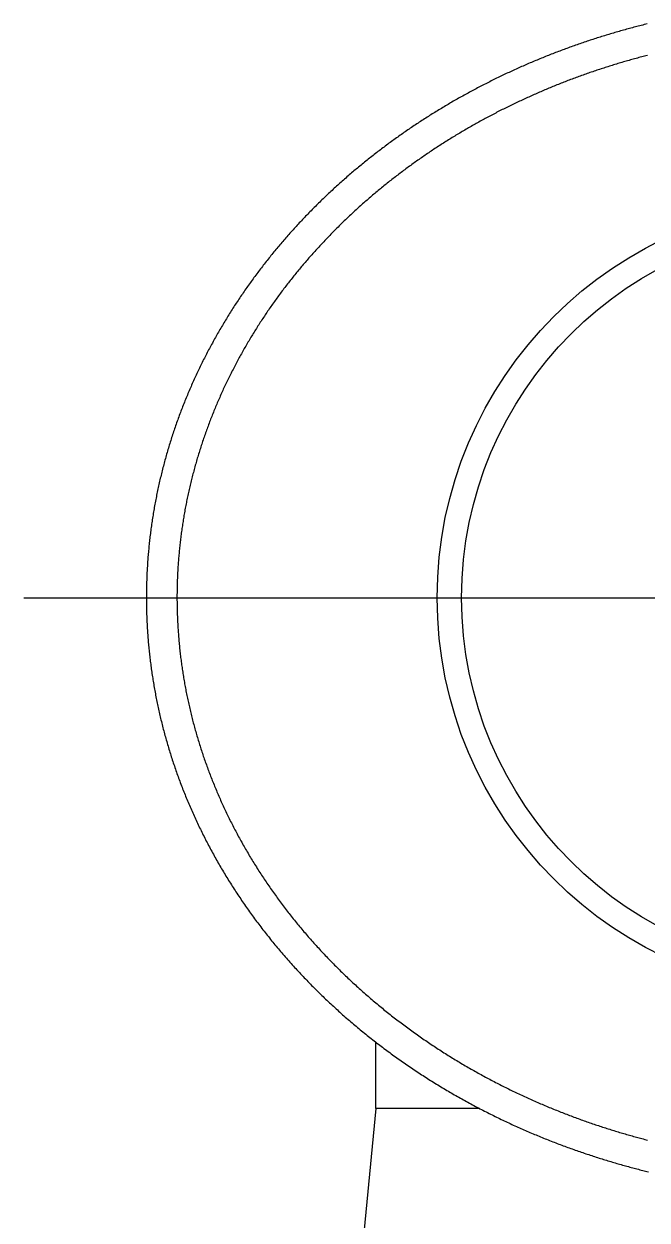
# Model space of a CAD drawing. Extents: x -10.3 to 87.6, y -18.9 to 40.3.
# Drawn here: x 61.08 to 71.26, y 18.28 to 37.83 of the extents above; entities that cross this region are included whole.
import ezdxf

# ---------------------------------------------------------------- set-up
doc = ezdxf.new("R2010")
doc.units = 0
doc.linetypes.add('CENTER', pattern=[50.8, 31.75, -6.35, 6.35, -6.35])
doc.layers.get('0').update_dxf_attribs({"linetype": 'CONTINUOUS'})
doc.layers.add('CENTER', color=1, linetype='CENTER')

msp = doc.modelspace()

# ---------------------------------------------------------------- linework, layer by layer
at = {"color": 7, "linetype": 'CONTINUOUS'}
for p, q in [((66.82802, 20.1), (66.82802, 21.18278)), ((66.82802, 20.1), (66.6215, 17.95214)), ((68.51969, 20.1), (66.82802, 20.1))]:
    msp.add_line(p, q, dxfattribs=at)
at = {"color": 7}
for points in [[(71.2588, 37.8301, 0), (71.2346, 37.8242, 0), (71.2105, 37.8182, 0), (71.1863, 37.8121, 0), (71.1622, 37.806, 0), (71.1381, 37.7998, 0), (71.1139, 37.7936, 0), (71.0898, 37.7874, 0), (71.0657, 37.7811, 0), (71.0417, 37.7747, 0), (71.0176, 37.7683, 0), (70.9935, 37.7619, 0), (70.9695, 37.7554, 0), (70.9455, 37.7489, 0), (70.9215, 37.7423, 0), (70.8974, 37.7356, 0), (70.8735, 37.7289, 0), (70.8495, 37.7222, 0), (70.8255, 37.7154, 0), (70.8016, 37.7086, 0), (70.7776, 37.7017, 0), (70.7537, 37.6948, 0), (70.7298, 37.6878, 0), (70.7059, 37.6808, 0), (70.682, 37.6738, 0), (70.6581, 37.6666, 0), (70.6342, 37.6595, 0), (70.6104, 37.6523, 0), (70.5866, 37.645, 0), (70.5627, 37.6377, 0), (70.5389, 37.6303, 0), (70.5151, 37.6229, 0), (70.4914, 37.6155, 0), (70.4676, 37.608, 0), (70.4439, 37.6004, 0), (70.4201, 37.5929, 0), (70.3964, 37.5852, 0), (70.3727, 37.5775, 0), (70.349, 37.5698, 0), (70.3253, 37.562, 0), (70.3017, 37.5542, 0), (70.278, 37.5463, 0), (70.2544, 37.5384, 0), (70.2308, 37.5304, 0), (70.2072, 37.5224, 0), (70.1836, 37.5143, 0), (70.16, 37.5062, 0), (70.1365, 37.498, 0), (70.1129, 37.4898, 0), (70.0894, 37.4815, 0), (70.0659, 37.4732, 0), (70.0424, 37.4648, 0), (70.0189, 37.4564, 0), (69.9955, 37.448, 0), (69.972, 37.4395, 0), (69.9486, 37.4309, 0), (69.9252, 37.4223, 0), (69.9018, 37.4137, 0), (69.8784, 37.405, 0), (69.855, 37.3962, 0), (69.8317, 37.3874, 0), (69.8084, 37.3786, 0), (69.7851, 37.3697, 0), (69.7618, 37.3607, 0), (69.7385, 37.3518, 0), (69.7152, 37.3427, 0), (69.692, 37.3336, 0), (69.6688, 37.3245, 0), (69.6455, 37.3153, 0), (69.6224, 37.3061, 0), (69.5992, 37.2968, 0), (69.576, 37.2875, 0), (69.5529, 37.2781, 0), (69.5298, 37.2687, 0), (69.5067, 37.2592, 0), (69.4836, 37.2497, 0), (69.4605, 37.2402, 0), (69.4375, 37.2305, 0), (69.4144, 37.2209, 0), (69.3914, 37.2112, 0), (69.3684, 37.2014, 0), (69.3454, 37.1916, 0), (69.3225, 37.1817, 0), (69.2996, 37.1718, 0), (69.2766, 37.1619, 0), (69.2537, 37.1519, 0), (69.2309, 37.1418, 0), (69.208, 37.1317, 0), (69.1852, 37.1216, 0), (69.1623, 37.1114, 0), (69.1395, 37.1012, 0), (69.1168, 37.0909, 0), (69.094, 37.0805, 0), (69.0713, 37.0701, 0), (69.0485, 37.0597, 0), (69.0258, 37.0492, 0), (69.0031, 37.0387, 0), (68.9805, 37.0281, 0), (68.9578, 37.0175, 0), (68.9352, 37.0068, 0), (68.9126, 36.9961, 0), (68.8901, 36.9853, 0), (68.8675, 36.9745, 0), (68.845, 36.9636, 0), (68.8224, 36.9527, 0), (68.8, 36.9417, 0), (68.7775, 36.9307, 0), (68.755, 36.9196, 0), (68.7326, 36.9085, 0), (68.7102, 36.8973, 0), (68.6878, 36.8861, 0), (68.6654, 36.8749, 0), (68.6431, 36.8636, 0), (68.6208, 36.8522, 0), (68.5985, 36.8408, 0), (68.5762, 36.8293, 0), (68.554, 36.8178, 0), (68.5317, 36.8063, 0), (68.5095, 36.7947, 0), (68.4873, 36.783, 0), (68.4652, 36.7713, 0), (68.443, 36.7596, 0), (68.4209, 36.7478, 0), (68.3988, 36.7359, 0), (68.3767, 36.724, 0), (68.3547, 36.7121, 0), (68.3327, 36.7001, 0), (68.3107, 36.6881, 0), (68.2887, 36.676, 0), (68.2667, 36.6639, 0), (68.2448, 36.6517, 0), (68.2229, 36.6394, 0), (68.201, 36.6272, 0), (68.1792, 36.6148, 0), (68.1574, 36.6024, 0), (68.1356, 36.59, 0), (68.1138, 36.5775, 0), (68.092, 36.565, 0), (68.0703, 36.5524, 0), (68.0486, 36.5398, 0), (68.0269, 36.5272, 0), (68.0053, 36.5144, 0), (67.9837, 36.5017, 0), (67.9621, 36.4889, 0), (67.9405, 36.476, 0), (67.919, 36.4631, 0), (67.8975, 36.4501, 0), (67.876, 36.4371, 0), (67.8545, 36.4241, 0), (67.8331, 36.411, 0), (67.8117, 36.3978, 0), (67.7903, 36.3846, 0), (67.769, 36.3714, 0), (67.7477, 36.3581, 0), (67.7264, 36.3448, 0), (67.7051, 36.3314, 0), (67.6839, 36.318, 0), (67.6627, 36.3045, 0), (67.6415, 36.2909, 0), (67.6204, 36.2774, 0), (67.5993, 36.2637, 0), (67.5782, 36.2501, 0), (67.5571, 36.2364, 0), (67.5361, 36.2226, 0), (67.5151, 36.2088, 0), (67.4941, 36.1949, 0), (67.4732, 36.181, 0), (67.4523, 36.1671, 0), (67.4314, 36.153, 0), (67.4106, 36.139, 0), (67.3898, 36.1249, 0), (67.369, 36.1108, 0), (67.3482, 36.0966, 0), (67.3275, 36.0823, 0), (67.3068, 36.068, 0), (67.2862, 36.0537, 0), (67.2656, 36.0393, 0), (67.245, 36.0249, 0), (67.2244, 36.0104, 0), (67.2039, 35.9959, 0), (67.1834, 35.9813, 0), (67.1629, 35.9667, 0), (67.1425, 35.9521, 0), (67.1221, 35.9374, 0), (67.1017, 35.9226, 0), (67.0814, 35.9078, 0), (67.0611, 35.893, 0), (67.0409, 35.8781, 0), (67.0206, 35.8631, 0), (67.0004, 35.8481, 0), (66.9803, 35.8331, 0), (66.9601, 35.818, 0), (66.94, 35.8029, 0), (66.92, 35.7877, 0), (66.9, 35.7725, 0), (66.88, 35.7572, 0), (66.86, 35.7419, 0), (66.8401, 35.7266, 0), (66.8202, 35.7112, 0), (66.8004, 35.6957, 0), (66.7806, 35.6802, 0), (66.7608, 35.6647, 0), (66.741, 35.6491, 0), (66.7213, 35.6335, 0), (66.7017, 35.6178, 0), (66.682, 35.602, 0), (66.6624, 35.5863, 0), (66.6429, 35.5705, 0), (66.6234, 35.5546, 0), (66.6039, 35.5387, 0), (66.5844, 35.5227, 0), (66.565, 35.5067, 0), (66.5456, 35.4907, 0), (66.5263, 35.4746, 0), (66.507, 35.4584, 0), (66.4878, 35.4423, 0), (66.4685, 35.426, 0), (66.4493, 35.4098, 0), (66.4302, 35.3934, 0), (66.4111, 35.3771, 0), (66.392, 35.3607, 0), (66.373, 35.3442, 0), (66.354, 35.3277, 0), (66.335, 35.3112, 0), (66.3161, 35.2946, 0), (66.2973, 35.2779, 0), (66.2784, 35.2613, 0), (66.2596, 35.2445, 0), (66.2409, 35.2278, 0), (66.2221, 35.2109, 0), (66.2035, 35.1941, 0), (66.1848, 35.1772, 0), (66.1662, 35.1602, 0), (66.1477, 35.1432, 0), (66.1292, 35.1262, 0), (66.1107, 35.1091, 0), (66.0922, 35.092, 0), (66.0739, 35.0748, 0), (66.0555, 35.0576, 0), (66.0372, 35.0403, 0), (66.0189, 35.023, 0), (66.0007, 35.0057, 0), (65.9825, 34.9883, 0), (65.9644, 34.9708, 0), (65.9462, 34.9534, 0), (65.9282, 34.9358, 0), (65.9102, 34.9183, 0), (65.8922, 34.9006, 0), (65.8743, 34.883, 0), (65.8564, 34.8653, 0), (65.8385, 34.8475, 0), (65.8207, 34.8297, 0), (65.8029, 34.8119, 0), (65.7852, 34.794, 0), (65.7675, 34.7761, 0), (65.7499, 34.7581, 0), (65.7323, 34.7401, 0), (65.7148, 34.7221, 0), (65.6973, 34.704, 0), (65.6798, 34.6858, 0), (65.6624, 34.6676, 0), (65.645, 34.6494, 0), (65.6277, 34.6311, 0), (65.6104, 34.6128, 0), (65.5932, 34.5945, 0), (65.576, 34.5761, 0), (65.5588, 34.5576, 0), (65.5417, 34.5391, 0), (65.5247, 34.5206, 0), (65.5077, 34.502, 0), (65.4907, 34.4834, 0), (65.4738, 34.4647, 0), (65.4569, 34.446, 0), (65.4401, 34.4273, 0), (65.4233, 34.4085, 0), (65.4066, 34.3897, 0), (65.3899, 34.3708, 0), (65.3732, 34.3519, 0), (65.3566, 34.3329, 0), (65.3401, 34.3139, 0), (65.3236, 34.2949, 0), (65.3071, 34.2758, 0), (65.2907, 34.2566, 0), (65.2743, 34.2375, 0), (65.258, 34.2182, 0), (65.2418, 34.199, 0), (65.2255, 34.1797, 0), (65.2094, 34.1603, 0), (65.1933, 34.1409, 0), (65.1772, 34.1215, 0), (65.1611, 34.102, 0), (65.1452, 34.0825, 0), (65.1292, 34.063, 0), (65.1134, 34.0434, 0), (65.0975, 34.0237, 0), (65.0817, 34.004, 0), (65.066, 33.9843, 0), (65.0503, 33.9645, 0), (65.0347, 33.9447, 0), (65.0191, 33.9249, 0), (65.0036, 33.905, 0), (64.9881, 33.885, 0), (64.9726, 33.8651, 0), (64.9572, 33.845, 0), (64.9419, 33.825, 0), (64.9266, 33.8049, 0), (64.9114, 33.7847, 0), (64.8962, 33.7645, 0), (64.8811, 33.7443, 0), (64.866, 33.724, 0), (64.8509, 33.7037, 0), (64.836, 33.6834, 0), (64.821, 33.663, 0), (64.8061, 33.6425, 0), (64.7913, 33.622, 0), (64.7765, 33.6015, 0), (64.7618, 33.581, 0), (64.7471, 33.5603, 0), (64.7325, 33.5397, 0), (64.718, 33.519, 0), (64.7034, 33.4983, 0), (64.689, 33.4775, 0), (64.6746, 33.4567, 0), (64.6602, 33.4359, 0), (64.6459, 33.415, 0), (64.6317, 33.394, 0), (64.6175, 33.373, 0), (64.6033, 33.352, 0), (64.5892, 33.331, 0), (64.5752, 33.3099, 0), (64.5612, 33.2887, 0), (64.5473, 33.2676, 0), (64.5334, 33.2463, 0), (64.5196, 33.2251, 0), (64.5058, 33.2038, 0), (64.4921, 33.1824, 0), (64.4784, 33.161, 0), (64.4648, 33.1396, 0), (64.4513, 33.1181, 0), (64.4378, 33.0966, 0), (64.4244, 33.0751, 0), (64.411, 33.0535, 0), (64.3976, 33.0319, 0), (64.3844, 33.0102, 0), (64.3712, 32.9885, 0), (64.358, 32.9668, 0), (64.3449, 32.945, 0), (64.3319, 32.9231, 0), (64.3189, 32.9013, 0), (64.306, 32.8794, 0), (64.2931, 32.8574, 0), (64.2803, 32.8355, 0), (64.2676, 32.8135, 0), (64.2549, 32.7914, 0), (64.2422, 32.7693, 0), (64.2297, 32.7472, 0), (64.2171, 32.725, 0), (64.2047, 32.7028, 0), (64.1923, 32.6806, 0), (64.18, 32.6583, 0), (64.1677, 32.636, 0), (64.1555, 32.6136, 0), (64.1433, 32.5913, 0), (64.1312, 32.5688, 0), (64.1192, 32.5464, 0), (64.1072, 32.5239, 0), (64.0953, 32.5013, 0), (64.0834, 32.4788, 0), (64.0716, 32.4562, 0), (64.0599, 32.4336, 0), (64.0482, 32.4109, 0), (64.0366, 32.3882, 0), (64.0251, 32.3654, 0), (64.0136, 32.3427, 0), (64.0022, 32.3199, 0), (63.9908, 32.297, 0), (63.9795, 32.2742, 0), (63.9683, 32.2512, 0), (63.9571, 32.2283, 0), (63.946, 32.2053, 0), (63.935, 32.1823, 0), (63.924, 32.1593, 0), (63.9131, 32.1362, 0), (63.9022, 32.1131, 0), (63.8915, 32.09, 0), (63.8807, 32.0668, 0), (63.8701, 32.0436, 0), (63.8595, 32.0204, 0), (63.849, 31.9971, 0), (63.8385, 31.9738, 0), (63.8281, 31.9505, 0), (63.8178, 31.9271, 0), (63.8075, 31.9037, 0), (63.7973, 31.8803, 0), (63.7872, 31.8569, 0), (63.7771, 31.8334, 0), (63.7671, 31.8099, 0), (63.7572, 31.7863, 0), (63.7473, 31.7628, 0), (63.7375, 31.7392, 0), (63.7278, 31.7155, 0), (63.7181, 31.6919, 0), (63.7085, 31.6682, 0), (63.699, 31.6445, 0), (63.6895, 31.6208, 0), (63.6801, 31.597, 0), (63.6708, 31.5732, 0), (63.6616, 31.5494, 0), (63.6524, 31.5255, 0), (63.6433, 31.5016, 0), (63.6342, 31.4777, 0), (63.6252, 31.4538, 0), (63.6163, 31.4298, 0), (63.6075, 31.4058, 0), (63.5987, 31.3818, 0), (63.59, 31.3578, 0), (63.5814, 31.3337, 0), (63.5728, 31.3096, 0), (63.5643, 31.2855, 0), (63.5559, 31.2614, 0), (63.5475, 31.2372, 0), (63.5392, 31.213, 0), (63.531, 31.1888, 0), (63.5229, 31.1646, 0), (63.5148, 31.1403, 0), (63.5068, 31.116, 0), (63.4989, 31.0917, 0), (63.491, 31.0674, 0), (63.4832, 31.043, 0), (63.4755, 31.0187, 0), (63.4679, 30.9943, 0), (63.4603, 30.9698, 0), (63.4528, 30.9454, 0), (63.4454, 30.9209, 0), (63.438, 30.8964, 0), (63.4307, 30.8719, 0), (63.4235, 30.8474, 0), (63.4163, 30.8229, 0), (63.4093, 30.7983, 0), (63.4023, 30.7737, 0), (63.3953, 30.7491, 0), (63.3885, 30.7245, 0), (63.3817, 30.6998, 0), (63.375, 30.6752, 0), (63.3683, 30.6505, 0), (63.3618, 30.6258, 0), (63.3553, 30.6011, 0), (63.3489, 30.5763, 0), (63.3425, 30.5516, 0), (63.3362, 30.5268, 0), (63.33, 30.502, 0), (63.3239, 30.4772, 0), (63.3178, 30.4523, 0), (63.3119, 30.4275, 0), (63.306, 30.4026, 0), (63.3001, 30.3778, 0), (63.2944, 30.3529, 0), (63.2887, 30.328, 0), (63.2831, 30.303, 0), (63.2775, 30.2781, 0), (63.2721, 30.2531, 0), (63.2667, 30.2282, 0), (63.2614, 30.2032, 0), (63.2562, 30.1782, 0), (63.251, 30.1532, 0), (63.2459, 30.1281, 0), (63.2409, 30.1031, 0), (63.236, 30.078, 0), (63.2311, 30.053, 0), (63.2263, 30.0279, 0), (63.2216, 30.0028, 0), (63.217, 29.9777, 0), (63.2124, 29.9525, 0), (63.2079, 29.9274, 0), (63.2035, 29.9023, 0), (63.1992, 29.8771, 0), (63.1949, 29.8519, 0), (63.1908, 29.8268, 0), (63.1867, 29.8016, 0), (63.1826, 29.7764, 0), (63.1787, 29.7512, 0), (63.1748, 29.7259, 0), (63.171, 29.7007, 0), (63.1673, 29.6755, 0), (63.1636, 29.6502, 0), (63.16, 29.625, 0), (63.1565, 29.5997, 0), (63.1531, 29.5744, 0), (63.1498, 29.5491, 0), (63.1465, 29.5238, 0), (63.1433, 29.4985, 0), (63.1402, 29.4732, 0), (63.1371, 29.4479, 0), (63.1342, 29.4226, 0), (63.1313, 29.3972, 0), (63.1285, 29.3719, 0), (63.1257, 29.3465, 0), (63.1231, 29.3212, 0), (63.1205, 29.2958, 0), (63.118, 29.2704, 0), (63.1155, 29.2451, 0), (63.1132, 29.2197, 0), (63.1109, 29.1943, 0), (63.1087, 29.1689, 0), (63.1065, 29.1435, 0), (63.1045, 29.1181, 0), (63.1025, 29.0927, 0), (63.1006, 29.0673, 0), (63.0988, 29.0418, 0), (63.097, 29.0164, 0), (63.0954, 28.991, 0), (63.0938, 28.9655, 0), (63.0923, 28.9401, 0), (63.0908, 28.9147, 0), (63.0895, 28.8892, 0), (63.0882, 28.8638, 0), (63.087, 28.8383, 0), (63.0858, 28.8129, 0), (63.0848, 28.7874, 0), (63.0838, 28.762, 0), (63.0829, 28.7365, 0), (63.0821, 28.711, 0), (63.0813, 28.6856, 0), (63.0806, 28.6601, 0), (63.08, 28.6346, 0), (63.0795, 28.6092, 0), (63.0791, 28.5837, 0), (63.0787, 28.5582, 0), (63.0784, 28.5328, 0), (63.0782, 28.5073, 0), (63.0781, 28.4818, 0), (63.078, 28.4564, 0), (63.078, 28.4309, 0), (63.0781, 28.4054, 0), (63.0783, 28.38, 0), (63.0786, 28.3545, 0), (63.0789, 28.329, 0), (63.0793, 28.3035, 0), (63.0798, 28.2781, 0), (63.0803, 28.2526, 0), (63.081, 28.2271, 0), (63.0817, 28.2017, 0), (63.0825, 28.1762, 0), (63.0833, 28.1507, 0), (63.0843, 28.1253, 0), (63.0853, 28.0998, 0), (63.0864, 28.0744, 0), (63.0875, 28.0489, 0), (63.0888, 28.0234, 0), (63.0901, 27.998, 0), (63.0915, 27.9725, 0), (63.093, 27.9471, 0), (63.0945, 27.9216, 0), (63.0962, 27.8962, 0), (63.0979, 27.8707, 0), (63.0997, 27.8453, 0), (63.1015, 27.8198, 0), (63.1035, 27.7944, 0), (63.1055, 27.7689, 0), (63.1076, 27.7435, 0), (63.1098, 27.718, 0), (63.112, 27.6926, 0), (63.1143, 27.6672, 0), (63.1167, 27.6417, 0), (63.1192, 27.6163, 0), (63.1218, 27.5909, 0), (63.1244, 27.5655, 0), (63.1271, 27.5401, 0), (63.1299, 27.5146, 0), (63.1328, 27.4892, 0), (63.1357, 27.4638, 0), (63.1387, 27.4384, 0), (63.1418, 27.413, 0), (63.145, 27.3876, 0), (63.1482, 27.3622, 0), (63.1516, 27.3368, 0), (63.155, 27.3115, 0), (63.1585, 27.2861, 0), (63.162, 27.2607, 0), (63.1657, 27.2353, 0), (63.1694, 27.2099, 0), (63.1732, 27.1846, 0), (63.177, 27.1592, 0), (63.181, 27.1339, 0), (63.185, 27.1085, 0), (63.1891, 27.0832, 0), (63.1933, 27.0578, 0), (63.1976, 27.0325, 0), (63.2019, 27.0072, 0), (63.2063, 26.9818, 0), (63.2108, 26.9565, 0), (63.2154, 26.9312, 0), (63.22, 26.9059, 0), (63.2247, 26.8806, 0), (63.2295, 26.8553, 0), (63.2344, 26.83, 0), (63.2394, 26.8047, 0), (63.2444, 26.7794, 0), (63.2495, 26.7541, 0), (63.2547, 26.7289, 0), (63.26, 26.7036, 0), (63.2653, 26.6783, 0), (63.2707, 26.6531, 0), (63.2762, 26.6278, 0), (63.2818, 26.6026, 0), (63.2875, 26.5774, 0), (63.2932, 26.5522, 0), (63.299, 26.5269, 0), (63.3049, 26.5017, 0), (63.3109, 26.4765, 0), (63.3169, 26.4513, 0), (63.323, 26.4262, 0), (63.3293, 26.401, 0), (63.3355, 26.3758, 0), (63.3419, 26.3507, 0), (63.3483, 26.3255, 0), (63.3549, 26.3004, 0), (63.3614, 26.2752, 0), (63.3681, 26.2501, 0), (63.3749, 26.225, 0), (63.3817, 26.1999, 0), (63.3886, 26.1748, 0), (63.3956, 26.1497, 0), (63.4027, 26.1246, 0), (63.4098, 26.0995, 0), (63.417, 26.0745, 0), (63.4243, 26.0494, 0), (63.4317, 26.0244, 0), (63.4392, 25.9993, 0), (63.4467, 25.9743, 0), (63.4543, 25.9493, 0), (63.462, 25.9243, 0), (63.4698, 25.8993, 0), (63.4777, 25.8743, 0), (63.4856, 25.8494, 0), (63.4936, 25.8244, 0), (63.5017, 25.7995, 0), (63.5099, 25.7745, 0), (63.5181, 25.7496, 0), (63.5264, 25.7247, 0), (63.5349, 25.6998, 0), (63.5433, 25.6749, 0), (63.5519, 25.65, 0), (63.5605, 25.6252, 0), (63.5693, 25.6003, 0), (63.5781, 25.5755, 0), (63.587, 25.5506, 0), (63.5959, 25.5258, 0), (63.605, 25.501, 0), (63.6141, 25.4762, 0), (63.6233, 25.4514, 0), (63.6326, 25.4267, 0), (63.6419, 25.4019, 0), (63.6513, 25.3772, 0), (63.6609, 25.3524, 0), (63.6705, 25.3277, 0), (63.6801, 25.303, 0), (63.6899, 25.2783, 0), (63.6997, 25.2537, 0), (63.7096, 25.229, 0), (63.7196, 25.2044, 0), (63.7297, 25.1797, 0), (63.7399, 25.1551, 0), (63.7501, 25.1305, 0), (63.7604, 25.106, 0), (63.7708, 25.0814, 0), (63.7813, 25.0568, 0), (63.7918, 25.0323, 0), (63.8025, 25.0078, 0), (63.8132, 24.9833, 0), (63.824, 24.9588, 0), (63.8348, 24.9343, 0), (63.8458, 24.9099, 0), (63.8568, 24.8854, 0), (63.8679, 24.861, 0), (63.8791, 24.8366, 0), (63.8904, 24.8122, 0), (63.9018, 24.7878, 0), (63.9132, 24.7635, 0), (63.9247, 24.7391, 0), (63.9363, 24.7148, 0), (63.948, 24.6905, 0), (63.9597, 24.6662, 0), (63.9716, 24.642, 0), (63.9835, 24.6177, 0), (63.9955, 24.5935, 0), (64.0075, 24.5693, 0), (64.0197, 24.5451, 0), (64.0319, 24.5209, 0), (64.0442, 24.4968, 0), (64.0566, 24.4727, 0), (64.0691, 24.4486, 0), (64.0817, 24.4245, 0), (64.0943, 24.4004, 0), (64.107, 24.3763, 0), (64.1198, 24.3523, 0), (64.1327, 24.3283, 0), (64.1456, 24.3043, 0), (64.1587, 24.2803, 0), (64.1718, 24.2564, 0), (64.185, 24.2325, 0), (64.1983, 24.2086, 0), (64.2116, 24.1847, 0), (64.2251, 24.1608, 0), (64.2386, 24.137, 0), (64.2522, 24.1132, 0), (64.2659, 24.0894, 0), (64.2797, 24.0656, 0), (64.2935, 24.0418, 0), (64.3074, 24.0181, 0), (64.3214, 23.9944, 0), (64.3355, 23.9707, 0), (64.3497, 23.9471, 0), (64.3639, 23.9234, 0), (64.3783, 23.8998, 0), (64.3927, 23.8762, 0), (64.4072, 23.8526, 0), (64.4218, 23.8291, 0), (64.4364, 23.8055, 0), (64.4512, 23.782, 0), (64.466, 23.7586, 0), (64.4809, 23.7351, 0), (64.4959, 23.7117, 0), (64.511, 23.6883, 0), (64.5261, 23.6649, 0), (64.5414, 23.6415, 0), (64.5567, 23.6182, 0), (64.5721, 23.5949, 0), (64.5876, 23.5716, 0), (64.6031, 23.5484, 0), (64.6187, 23.5252, 0), (64.6345, 23.502, 0), (64.6502, 23.4788, 0), (64.6661, 23.4557, 0), (64.6821, 23.4326, 0), (64.6981, 23.4095, 0), (64.7142, 23.3865, 0), (64.7304, 23.3635, 0), (64.7467, 23.3405, 0), (64.763, 23.3175, 0), (64.7794, 23.2946, 0), (64.7959, 23.2717, 0), (64.8125, 23.2488, 0), (64.8292, 23.226, 0), (64.8459, 23.2032, 0), (64.8627, 23.1805, 0), (64.8796, 23.1577, 0), (64.8966, 23.135, 0), (64.9137, 23.1124, 0), (64.9308, 23.0898, 0), (64.948, 23.0672, 0), (64.9653, 23.0446, 0), (64.9826, 23.0221, 0), (65.0001, 22.9996, 0), (65.0176, 22.9772, 0), (65.0351, 22.9548, 0), (65.0528, 22.9324, 0), (65.0705, 22.9101, 0), (65.0884, 22.8878, 0), (65.1063, 22.8655, 0), (65.1242, 22.8433, 0), (65.1423, 22.8211, 0), (65.1604, 22.7989, 0), (65.1786, 22.7768, 0), (65.1968, 22.7548, 0), (65.2152, 22.7327, 0), (65.2336, 22.7108, 0), (65.2521, 22.6888, 0), (65.2706, 22.6669, 0), (65.2893, 22.645, 0), (65.308, 22.6232, 0), (65.3268, 22.6015, 0), (65.3456, 22.5797, 0), (65.3646, 22.558, 0), (65.3836, 22.5364, 0), (65.4026, 22.5148, 0), (65.4218, 22.4932, 0), (65.441, 22.4717, 0), (65.4603, 22.4503, 0), (65.4796, 22.4289, 0), (65.499, 22.4075, 0), (65.5185, 22.3862, 0), (65.5381, 22.3649, 0), (65.5577, 22.3437, 0), (65.5774, 22.3225, 0), (65.5971, 22.3014, 0), (65.617, 22.2803, 0), (65.6369, 22.2593, 0), (65.6568, 22.2383, 0), (65.6768, 22.2174, 0), (65.6969, 22.1965, 0), (65.7171, 22.1757, 0), (65.7373, 22.1549, 0), (65.7576, 22.1342, 0), (65.7779, 22.1135, 0), (65.7983, 22.0929, 0), (65.8188, 22.0723, 0), (65.8393, 22.0518, 0), (65.8599, 22.0313, 0), (65.8806, 22.0109, 0), (65.9013, 21.9906, 0), (65.9221, 21.9703, 0), (65.9429, 21.95, 0), (65.9638, 21.9298, 0), (65.9848, 21.9097, 0), (66.0058, 21.8896, 0), (66.0269, 21.8696, 0), (66.048, 21.8496, 0), (66.0692, 21.8297, 0), (66.0904, 21.8098, 0), (66.1117, 21.79, 0), (66.1331, 21.7703, 0), (66.1545, 21.7506, 0), (66.176, 21.731, 0), (66.1975, 21.7114, 0), (66.2191, 21.6919, 0), (66.2407, 21.6724, 0), (66.2624, 21.653, 0), (66.2842, 21.6337, 0), (66.306, 21.6144, 0), (66.3278, 21.5952, 0), (66.3497, 21.576, 0), (66.3717, 21.5569, 0), (66.3937, 21.5379, 0), (66.4158, 21.5189, 0), (66.4379, 21.5, 0), (66.4601, 21.4811, 0), (66.4823, 21.4624, 0), (66.5045, 21.4436, 0), (66.5269, 21.425, 0), (66.5492, 21.4064, 0), (66.5716, 21.3878, 0), (66.5941, 21.3693, 0), (66.6166, 21.3509, 0), (66.6392, 21.3326, 0), (66.6618, 21.3143, 0), (66.6844, 21.2961, 0), (66.7071, 21.2779, 0), (66.7298, 21.2598, 0), (66.7526, 21.2418, 0), (66.7754, 21.2239, 0), (66.7983, 21.206, 0), (66.8212, 21.1881, 0), (66.8442, 21.1704, 0), (66.8672, 21.1527, 0), (66.8902, 21.135, 0), (66.9133, 21.1175, 0), (66.9364, 21.1, 0), (66.9595, 21.0825, 0), (66.9827, 21.0651, 0), (67.006, 21.0478, 0), (67.0293, 21.0306, 0), (67.0526, 21.0134, 0), (67.0759, 20.9963, 0), (67.0993, 20.9793, 0), (67.1227, 20.9623, 0), (67.1462, 20.9454, 0), (67.1697, 20.9285, 0), (67.1932, 20.9118, 0), (67.2168, 20.8951, 0), (67.2404, 20.8784, 0), (67.264, 20.8619, 0), (67.2877, 20.8453, 0), (67.3114, 20.8289, 0), (67.3351, 20.8125, 0), (67.3589, 20.7962, 0), (67.3827, 20.78, 0), (67.4065, 20.7639, 0), (67.4303, 20.7478, 0), (67.4542, 20.7317, 0), (67.4781, 20.7158, 0), (67.5021, 20.6999, 0), (67.526, 20.6841, 0), (67.55, 20.6683, 0), (67.5741, 20.6526, 0), (67.5981, 20.637, 0), (67.6222, 20.6215, 0), (67.6463, 20.606, 0), (67.6704, 20.5906, 0), (67.6946, 20.5753, 0), (67.7188, 20.56, 0), (67.743, 20.5448, 0), (67.7672, 20.5297, 0), (67.7914, 20.5147, 0), (67.8157, 20.4997, 0), (67.84, 20.4848, 0), (67.8643, 20.4699, 0), (67.8887, 20.4552, 0), (67.913, 20.4405, 0), (67.9374, 20.4259, 0), (67.9618, 20.4113, 0), (67.9862, 20.3968, 0), (68.0106, 20.3824, 0), (68.0351, 20.3681, 0), (68.0595, 20.3538, 0), (68.084, 20.3396, 0), (68.1085, 20.3255, 0), (68.133, 20.3114, 0), (68.1576, 20.2975, 0), (68.1821, 20.2835, 0), (68.2067, 20.2697, 0), (68.2312, 20.2559, 0), (68.2558, 20.2422, 0), (68.2804, 20.2286, 0), (68.305, 20.2151, 0), (68.3297, 20.2016, 0), (68.3543, 20.1882, 0), (68.3789, 20.1748, 0), (68.4036, 20.1615, 0), (68.4283, 20.1483, 0), (68.4529, 20.1352, 0), (68.4776, 20.1221, 0), (68.5023, 20.1092, 0), (68.527, 20.0962, 0), (68.5517, 20.0834, 0), (68.5765, 20.0706, 0), (68.6012, 20.0579, 0), (68.6259, 20.0453, 0), (68.6507, 20.0327, 0), (68.6754, 20.0202, 0), (68.7002, 20.0077, 0), (68.7249, 19.9954, 0), (68.7497, 19.9831, 0), (68.7745, 19.9709, 0), (68.7993, 19.9587, 0), (68.824, 19.9466, 0), (68.8488, 19.9346, 0), (68.8736, 19.9227, 0), (68.8984, 19.9108, 0), (68.9232, 19.899, 0), (68.948, 19.8873, 0), (68.9728, 19.8756, 0), (68.9975, 19.864, 0), (69.0223, 19.8525, 0), (69.0471, 19.841, 0), (69.0719, 19.8296, 0), (69.0967, 19.8183, 0), (69.1215, 19.807, 0), (69.1463, 19.7959, 0), (69.1711, 19.7847, 0), (69.1959, 19.7737, 0), (69.2206, 19.7627, 0), (69.2454, 19.7518, 0), (69.2702, 19.741, 0), (69.295, 19.7302, 0), (69.3197, 19.7195, 0), (69.3445, 19.7088, 0), (69.3692, 19.6983, 0), (69.394, 19.6878, 0), (69.4187, 19.6773, 0), (69.4434, 19.667, 0), (69.4682, 19.6567, 0), (69.4929, 19.6464, 0), (69.5176, 19.6363, 0), (69.5423, 19.6262, 0), (69.567, 19.6162, 0), (69.5917, 19.6062, 0), (69.6164, 19.5963, 0), (69.6411, 19.5865, 0), (69.6657, 19.5767, 0), (69.6904, 19.567, 0), (69.7151, 19.5574, 0), (69.7397, 19.5478, 0), (69.7644, 19.5383, 0), (69.789, 19.5289, 0), (69.8137, 19.5195, 0), (69.8383, 19.5102, 0), (69.8629, 19.5009, 0), (69.8875, 19.4917, 0), (69.9121, 19.4826, 0), (69.9366, 19.4736, 0), (69.9612, 19.4646, 0), (69.9858, 19.4556, 0), (70.0103, 19.4468, 0), (70.0348, 19.438, 0), (70.0593, 19.4293, 0), (70.0838, 19.4206, 0), (70.1083, 19.412, 0), (70.1328, 19.4034, 0), (70.1572, 19.3949, 0), (70.1816, 19.3865, 0), (70.206, 19.3782, 0), (70.2304, 19.3699, 0), (70.2548, 19.3616, 0), (70.2792, 19.3535, 0), (70.3035, 19.3454, 0), (70.3278, 19.3373, 0), (70.3521, 19.3293, 0), (70.3764, 19.3214, 0), (70.4006, 19.3136, 0), (70.4249, 19.3058, 0), (70.4491, 19.298, 0), (70.4732, 19.2904, 0), (70.4974, 19.2828, 0), (70.5215, 19.2752, 0), (70.5456, 19.2677, 0), (70.5697, 19.2603, 0), (70.5938, 19.2529, 0), (70.6178, 19.2456, 0), (70.6418, 19.2384, 0), (70.6658, 19.2312, 0), (70.6897, 19.2241, 0), (70.7136, 19.217, 0), (70.7375, 19.21, 0), (70.7614, 19.203, 0), (70.7852, 19.1962, 0), (70.809, 19.1893, 0), (70.8328, 19.1826, 0), (70.8565, 19.1759, 0), (70.8802, 19.1692, 0), (70.9039, 19.1626, 0), (70.9275, 19.1561, 0), (70.9511, 19.1496, 0), (70.9747, 19.1432, 0), (70.9983, 19.1369, 0), (71.0218, 19.1306, 0), (71.0452, 19.1244, 0), (71.0686, 19.1182, 0), (71.092, 19.1121, 0), (71.1154, 19.106, 0), (71.1387, 19.1, 0), (71.162, 19.0941, 0), (71.1852, 19.0882, 0), (71.2084, 19.0824, 0), (71.2316, 19.0766, 0), (71.2547, 19.0709, 0), (71.2778, 19.0652, 0)], [(71.2622, 37.3155, 0), (71.239, 37.3095, 0), (71.2159, 37.3035, 0), (71.1927, 37.2975, 0), (71.1696, 37.2914, 0), (71.1465, 37.2852, 0), (71.1234, 37.279, 0), (71.1003, 37.2728, 0), (71.0773, 37.2665, 0), (71.0542, 37.2602, 0), (71.0311, 37.2538, 0), (71.0081, 37.2474, 0), (70.9851, 37.241, 0), (70.9621, 37.2344, 0), (70.9391, 37.2279, 0), (70.9161, 37.2213, 0), (70.8931, 37.2146, 0), (70.8702, 37.208, 0), (70.8472, 37.2012, 0), (70.8243, 37.1944, 0), (70.8014, 37.1876, 0), (70.7785, 37.1807, 0), (70.7556, 37.1738, 0), (70.7327, 37.1668, 0), (70.7098, 37.1598, 0), (70.687, 37.1528, 0), (70.6642, 37.1457, 0), (70.6413, 37.1385, 0), (70.6185, 37.1313, 0), (70.5957, 37.1241, 0), (70.573, 37.1168, 0), (70.5502, 37.1095, 0), (70.5274, 37.1021, 0), (70.5047, 37.0946, 0), (70.482, 37.0872, 0), (70.4593, 37.0797, 0), (70.4366, 37.0721, 0), (70.4139, 37.0645, 0), (70.3913, 37.0568, 0), (70.3686, 37.0491, 0), (70.346, 37.0414, 0), (70.3234, 37.0336, 0), (70.3008, 37.0258, 0), (70.2782, 37.0179, 0), (70.2556, 37.0099, 0), (70.2331, 37.002, 0), (70.2105, 36.9939, 0), (70.188, 36.9859, 0), (70.1655, 36.9778, 0), (70.143, 36.9696, 0), (70.1206, 36.9614, 0), (70.0981, 36.9532, 0), (70.0757, 36.9449, 0), (70.0532, 36.9365, 0), (70.0308, 36.9281, 0), (70.0084, 36.9197, 0), (69.9861, 36.9112, 0), (69.9637, 36.9027, 0), (69.9414, 36.8941, 0), (69.919, 36.8855, 0), (69.8967, 36.8768, 0), (69.8745, 36.8681, 0), (69.8522, 36.8594, 0), (69.8299, 36.8506, 0), (69.8077, 36.8417, 0), (69.7855, 36.8328, 0), (69.7633, 36.8239, 0), (69.7411, 36.8149, 0), (69.7189, 36.8059, 0), (69.6968, 36.7968, 0), (69.6746, 36.7877, 0), (69.6525, 36.7785, 0), (69.6304, 36.7693, 0), (69.6083, 36.76, 0), (69.5863, 36.7507, 0), (69.5643, 36.7413, 0), (69.5422, 36.7319, 0), (69.5202, 36.7225, 0), (69.4982, 36.713, 0), (69.4763, 36.7035, 0), (69.4543, 36.6939, 0), (69.4324, 36.6843, 0), (69.4105, 36.6746, 0), (69.3886, 36.6649, 0), (69.3667, 36.6551, 0), (69.3449, 36.6453, 0), (69.3231, 36.6354, 0), (69.3013, 36.6255, 0), (69.2795, 36.6156, 0), (69.2577, 36.6056, 0), (69.236, 36.5955, 0), (69.2142, 36.5854, 0), (69.1925, 36.5753, 0), (69.1708, 36.5651, 0), (69.1492, 36.5549, 0), (69.1275, 36.5446, 0), (69.1059, 36.5343, 0), (69.0843, 36.5239, 0), (69.0627, 36.5135, 0), (69.0411, 36.503, 0), (69.0196, 36.4925, 0), (68.9981, 36.482, 0), (68.9766, 36.4714, 0), (68.9551, 36.4607, 0), (68.9336, 36.45, 0), (68.9122, 36.4393, 0), (68.8908, 36.4285, 0), (68.8694, 36.4177, 0), (68.848, 36.4068, 0), (68.8267, 36.3959, 0), (68.8053, 36.3849, 0), (68.784, 36.3739, 0), (68.7628, 36.3629, 0), (68.7415, 36.3517, 0), (68.7203, 36.3406, 0), (68.699, 36.3294, 0), (68.6778, 36.3182, 0), (68.6567, 36.3069, 0), (68.6355, 36.2955, 0), (68.6144, 36.2841, 0), (68.5933, 36.2727, 0), (68.5722, 36.2612, 0), (68.5512, 36.2497, 0), (68.5301, 36.2381, 0), (68.5091, 36.2265, 0), (68.4882, 36.2149, 0), (68.4672, 36.2032, 0), (68.4463, 36.1914, 0), (68.4254, 36.1796, 0), (68.4045, 36.1678, 0), (68.3836, 36.1559, 0), (68.3628, 36.144, 0), (68.342, 36.132, 0), (68.3212, 36.12, 0), (68.3005, 36.1079, 0), (68.2797, 36.0958, 0), (68.259, 36.0836, 0), (68.2383, 36.0714, 0), (68.2177, 36.0591, 0), (68.1971, 36.0468, 0), (68.1765, 36.0345, 0), (68.1559, 36.0221, 0), (68.1354, 36.0097, 0), (68.1148, 35.9972, 0), (68.0944, 35.9847, 0), (68.0739, 35.9721, 0), (68.0535, 35.9595, 0), (68.0331, 35.9468, 0), (68.0127, 35.9341, 0), (67.9923, 35.9214, 0), (67.972, 35.9086, 0), (67.9517, 35.8957, 0), (67.9314, 35.8828, 0), (67.9112, 35.8699, 0), (67.891, 35.8569, 0), (67.8708, 35.8439, 0), (67.8507, 35.8308, 0), (67.8305, 35.8177, 0), (67.8105, 35.8046, 0), (67.7904, 35.7914, 0), (67.7704, 35.7781, 0), (67.7504, 35.7649, 0), (67.7304, 35.7515, 0), (67.7104, 35.7381, 0), (67.6905, 35.7247, 0), (67.6707, 35.7112, 0), (67.6508, 35.6977, 0), (67.631, 35.6842, 0), (67.6112, 35.6706, 0), (67.5914, 35.6569, 0), (67.5717, 35.6432, 0), (67.552, 35.6295, 0), (67.5323, 35.6157, 0), (67.5127, 35.6019, 0), (67.4931, 35.5881, 0), (67.4735, 35.5741, 0), (67.454, 35.5602, 0), (67.4345, 35.5462, 0), (67.415, 35.5322, 0), (67.3956, 35.5181, 0), (67.3762, 35.5039, 0), (67.3568, 35.4898, 0), (67.3375, 35.4755, 0), (67.3181, 35.4613, 0), (67.2989, 35.447, 0), (67.2796, 35.4326, 0), (67.2604, 35.4182, 0), (67.2412, 35.4038, 0), (67.2221, 35.3893, 0), (67.203, 35.3748, 0), (67.1839, 35.3602, 0), (67.1649, 35.3456, 0), (67.1459, 35.331, 0), (67.1269, 35.3163, 0), (67.108, 35.3015, 0), (67.0891, 35.2867, 0), (67.0702, 35.2719, 0), (67.0514, 35.257, 0), (67.0326, 35.2421, 0), (67.0138, 35.2272, 0), (66.9951, 35.2122, 0), (66.9764, 35.1971, 0), (66.9578, 35.1821, 0), (66.9391, 35.1669, 0), (66.9206, 35.1518, 0), (66.902, 35.1365, 0), (66.8835, 35.1213, 0), (66.865, 35.106, 0), (66.8466, 35.0906, 0), (66.8282, 35.0753, 0), (66.8098, 35.0598, 0), (66.7915, 35.0444, 0), (66.7732, 35.0288, 0), (66.755, 35.0133, 0), (66.7368, 34.9977, 0), (66.7186, 34.9821, 0), (66.7005, 34.9664, 0), (66.6824, 34.9506, 0), (66.6643, 34.9349, 0), (66.6463, 34.9191, 0), (66.6283, 34.9032, 0), (66.6103, 34.8873, 0), (66.5924, 34.8714, 0), (66.5746, 34.8554, 0), (66.5567, 34.8394, 0), (66.5389, 34.8233, 0), (66.5212, 34.8072, 0), (66.5035, 34.7911, 0), (66.4858, 34.7749, 0), (66.4682, 34.7587, 0), (66.4506, 34.7424, 0), (66.433, 34.7261, 0), (66.4155, 34.7097, 0), (66.398, 34.6934, 0), (66.3806, 34.6769, 0), (66.3632, 34.6604, 0), (66.3458, 34.6439, 0), (66.3285, 34.6274, 0), (66.3113, 34.6108, 0), (66.294, 34.5941, 0), (66.2768, 34.5774, 0), (66.2597, 34.5607, 0), (66.2426, 34.5439, 0), (66.2255, 34.5271, 0), (66.2085, 34.5103, 0), (66.1915, 34.4934, 0), (66.1745, 34.4765, 0), (66.1576, 34.4595, 0), (66.1408, 34.4425, 0), (66.124, 34.4254, 0), (66.1072, 34.4083, 0), (66.0904, 34.3912, 0), (66.0738, 34.374, 0), (66.0571, 34.3568, 0), (66.0405, 34.3396, 0), (66.0239, 34.3223, 0), (66.0074, 34.3049, 0), (65.9909, 34.2876, 0), (65.9745, 34.2701, 0), (65.9581, 34.2527, 0), (65.9418, 34.2352, 0), (65.9255, 34.2177, 0), (65.9092, 34.2001, 0), (65.893, 34.1825, 0), (65.8768, 34.1648, 0), (65.8607, 34.1471, 0), (65.8446, 34.1294, 0), (65.8286, 34.1116, 0), (65.8126, 34.0938, 0), (65.7966, 34.0759, 0), (65.7807, 34.058, 0), (65.7649, 34.0401, 0), (65.7491, 34.0221, 0), (65.7333, 34.0041, 0), (65.7176, 33.986, 0), (65.7019, 33.9679, 0), (65.6863, 33.9498, 0), (65.6707, 33.9316, 0), (65.6551, 33.9134, 0), (65.6396, 33.8951, 0), (65.6242, 33.8769, 0), (65.6088, 33.8585, 0), (65.5934, 33.8401, 0), (65.5781, 33.8217, 0), (65.5628, 33.8033, 0), (65.5476, 33.7848, 0), (65.5324, 33.7663, 0), (65.5173, 33.7477, 0), (65.5022, 33.7291, 0), (65.4872, 33.7104, 0), (65.4722, 33.6918, 0), (65.4573, 33.673, 0), (65.4424, 33.6543, 0), (65.4276, 33.6355, 0), (65.4128, 33.6166, 0), (65.398, 33.5977, 0), (65.3833, 33.5788, 0), (65.3687, 33.5599, 0), (65.3541, 33.5409, 0), (65.3395, 33.5218, 0), (65.325, 33.5028, 0), (65.3106, 33.4836, 0), (65.2962, 33.4645, 0), (65.2818, 33.4453, 0), (65.2675, 33.4261, 0), (65.2532, 33.4068, 0), (65.239, 33.3875, 0), (65.2249, 33.3681, 0), (65.2108, 33.3488, 0), (65.1967, 33.3293, 0), (65.1827, 33.3099, 0), (65.1687, 33.2904, 0), (65.1548, 33.2709, 0), (65.1409, 33.2513, 0), (65.1271, 33.2317, 0), (65.1134, 33.212, 0), (65.0997, 33.1923, 0), (65.086, 33.1726, 0), (65.0724, 33.1528, 0), (65.0588, 33.133, 0), (65.0453, 33.1132, 0), (65.0319, 33.0933, 0), (65.0185, 33.0734, 0), (65.0051, 33.0535, 0), (64.9918, 33.0335, 0), (64.9786, 33.0134, 0), (64.9654, 32.9934, 0), (64.9522, 32.9733, 0), (64.9391, 32.9531, 0), (64.9261, 32.9329, 0), (64.9131, 32.9127, 0), (64.9002, 32.8925, 0), (64.8873, 32.8722, 0), (64.8745, 32.8518, 0), (64.8617, 32.8315, 0), (64.849, 32.8111, 0), (64.8363, 32.7906, 0), (64.8237, 32.7702, 0), (64.8111, 32.7497, 0), (64.7986, 32.7291, 0), (64.7862, 32.7085, 0), (64.7738, 32.6879, 0), (64.7614, 32.6672, 0), (64.7491, 32.6465, 0), (64.7369, 32.6258, 0), (64.7247, 32.6051, 0), (64.7126, 32.5843, 0), (64.7005, 32.5634, 0), (64.6885, 32.5426, 0), (64.6766, 32.5217, 0), (64.6647, 32.5007, 0), (64.6528, 32.4798, 0), (64.6411, 32.4587, 0), (64.6293, 32.4377, 0), (64.6177, 32.4166, 0), (64.6061, 32.3955, 0), (64.5945, 32.3744, 0), (64.583, 32.3532, 0), (64.5716, 32.332, 0), (64.5602, 32.3108, 0), (64.5489, 32.2895, 0), (64.5376, 32.2682, 0), (64.5264, 32.2469, 0), (64.5152, 32.2255, 0), (64.5041, 32.2041, 0), (64.4931, 32.1827, 0), (64.4821, 32.1612, 0), (64.4712, 32.1397, 0), (64.4604, 32.1182, 0), (64.4496, 32.0966, 0), (64.4388, 32.075, 0), (64.4282, 32.0534, 0), (64.4176, 32.0318, 0), (64.407, 32.0101, 0), (64.3965, 31.9884, 0), (64.3861, 31.9667, 0), (64.3757, 31.9449, 0), (64.3654, 31.9231, 0), (64.3551, 31.9013, 0), (64.345, 31.8794, 0), (64.3348, 31.8575, 0), (64.3248, 31.8356, 0), (64.3148, 31.8136, 0), (64.3048, 31.7917, 0), (64.2949, 31.7697, 0), (64.2851, 31.7476, 0), (64.2754, 31.7256, 0), (64.2657, 31.7035, 0), (64.256, 31.6814, 0), (64.2465, 31.6592, 0), (64.237, 31.6371, 0), (64.2275, 31.6149, 0), (64.2181, 31.5927, 0), (64.2088, 31.5704, 0), (64.1996, 31.5481, 0), (64.1904, 31.5258, 0), (64.1813, 31.5035, 0), (64.1722, 31.4811, 0), (64.1632, 31.4587, 0), (64.1543, 31.4363, 0), (64.1454, 31.4139, 0), (64.1366, 31.3914, 0), (64.1279, 31.369, 0), (64.1192, 31.3464, 0), (64.1106, 31.3239, 0), (64.1021, 31.3014, 0), (64.0936, 31.2788, 0), (64.0852, 31.2562, 0), (64.0769, 31.2335, 0), (64.0686, 31.2109, 0), (64.0604, 31.1882, 0), (64.0522, 31.1655, 0), (64.0441, 31.1428, 0), (64.0361, 31.12, 0), (64.0282, 31.0973, 0), (64.0203, 31.0745, 0), (64.0125, 31.0517, 0), (64.0047, 31.0288, 0), (63.9971, 31.006, 0), (63.9895, 30.9831, 0), (63.9819, 30.9602, 0), (63.9744, 30.9373, 0), (63.967, 30.9143, 0), (63.9597, 30.8914, 0), (63.9524, 30.8684, 0), (63.9452, 30.8454, 0), (63.938, 30.8224, 0), (63.931, 30.7993, 0), (63.924, 30.7763, 0), (63.917, 30.7532, 0), (63.9101, 30.7301, 0), (63.9033, 30.707, 0), (63.8966, 30.6838, 0), (63.8899, 30.6607, 0), (63.8833, 30.6375, 0), (63.8768, 30.6143, 0), (63.8703, 30.5911, 0), (63.864, 30.5679, 0), (63.8576, 30.5446, 0), (63.8514, 30.5214, 0), (63.8452, 30.4981, 0), (63.8391, 30.4748, 0), (63.833, 30.4515, 0), (63.827, 30.4282, 0), (63.8211, 30.4048, 0), (63.8153, 30.3815, 0), (63.8095, 30.3581, 0), (63.8038, 30.3347, 0), (63.7982, 30.3113, 0), (63.7926, 30.2879, 0), (63.7871, 30.2644, 0), (63.7817, 30.241, 0), (63.7763, 30.2175, 0), (63.7711, 30.194, 0), (63.7658, 30.1705, 0), (63.7607, 30.147, 0), (63.7556, 30.1235, 0), (63.7506, 30.1, 0), (63.7457, 30.0764, 0), (63.7408, 30.0529, 0), (63.736, 30.0293, 0), (63.7313, 30.0057, 0), (63.7267, 29.9821, 0), (63.7221, 29.9585, 0), (63.7176, 29.9349, 0), (63.7132, 29.9113, 0), (63.7088, 29.8876, 0), (63.7045, 29.864, 0), (63.7003, 29.8403, 0), (63.6961, 29.8166, 0), (63.6921, 29.793, 0), (63.6881, 29.7693, 0), (63.6841, 29.7456, 0), (63.6803, 29.7219, 0), (63.6765, 29.6981, 0), (63.6727, 29.6744, 0), (63.6691, 29.6507, 0), (63.6655, 29.6269, 0), (63.662, 29.6031, 0), (63.6586, 29.5794, 0), (63.6552, 29.5556, 0), (63.6519, 29.5318, 0), (63.6487, 29.508, 0), (63.6455, 29.4842, 0), (63.6425, 29.4604, 0), (63.6394, 29.4366, 0), (63.6365, 29.4128, 0), (63.6336, 29.3889, 0), (63.6309, 29.3651, 0), (63.6281, 29.3413, 0), (63.6255, 29.3174, 0), (63.6229, 29.2936, 0), (63.6204, 29.2697, 0), (63.618, 29.2458, 0), (63.6156, 29.2219, 0), (63.6133, 29.1981, 0), (63.6111, 29.1742, 0), (63.6089, 29.1503, 0), (63.6069, 29.1264, 0), (63.6049, 29.1025, 0), (63.6029, 29.0786, 0), (63.6011, 29.0547, 0), (63.5993, 29.0308, 0), (63.5976, 29.0068, 0), (63.5959, 28.9829, 0), (63.5944, 28.959, 0), (63.5929, 28.9351, 0), (63.5914, 28.9111, 0), (63.5901, 28.8872, 0), (63.5888, 28.8632, 0), (63.5876, 28.8393, 0), (63.5864, 28.8154, 0), (63.5854, 28.7914, 0), (63.5844, 28.7675, 0), (63.5834, 28.7435, 0), (63.5826, 28.7196, 0), (63.5818, 28.6956, 0), (63.5811, 28.6716, 0), (63.5805, 28.6477, 0), (63.5799, 28.6237, 0), (63.5794, 28.5998, 0), (63.579, 28.5758, 0), (63.5787, 28.5518, 0), (63.5784, 28.5279, 0), (63.5782, 28.5039, 0), (63.5781, 28.48, 0), (63.578, 28.456, 0), (63.578, 28.432, 0), (63.5781, 28.4081, 0), (63.5783, 28.3841, 0), (63.5785, 28.3601, 0), (63.5788, 28.3362, 0), (63.5792, 28.3122, 0), (63.5797, 28.2883, 0), (63.5802, 28.2643, 0), (63.5808, 28.2403, 0), (63.5814, 28.2164, 0), (63.5822, 28.1924, 0), (63.583, 28.1684, 0), (63.5839, 28.1445, 0), (63.5848, 28.1205, 0), (63.5859, 28.0966, 0), (63.587, 28.0726, 0), (63.5881, 28.0487, 0), (63.5894, 28.0247, 0), (63.5907, 28.0008, 0), (63.5921, 27.9768, 0), (63.5936, 27.9529, 0), (63.5951, 27.9289, 0), (63.5967, 27.905, 0), (63.5984, 27.881, 0), (63.6001, 27.8571, 0), (63.602, 27.8331, 0), (63.6039, 27.8092, 0), (63.6058, 27.7853, 0), (63.6079, 27.7613, 0), (63.61, 27.7374, 0), (63.6122, 27.7134, 0), (63.6144, 27.6895, 0), (63.6168, 27.6656, 0), (63.6192, 27.6417, 0), (63.6217, 27.6177, 0), (63.6242, 27.5938, 0), (63.6268, 27.5699, 0), (63.6295, 27.546, 0), (63.6323, 27.5221, 0), (63.6351, 27.4982, 0), (63.6381, 27.4743, 0), (63.641, 27.4504, 0), (63.6441, 27.4265, 0), (63.6472, 27.4026, 0), (63.6504, 27.3787, 0), (63.6537, 27.3548, 0), (63.6571, 27.3309, 0), (63.6605, 27.307, 0), (63.664, 27.2831, 0), (63.6676, 27.2592, 0), (63.6712, 27.2354, 0), (63.6749, 27.2115, 0), (63.6787, 27.1876, 0), (63.6826, 27.1638, 0), (63.6865, 27.1399, 0), (63.6905, 27.1161, 0), (63.6946, 27.0922, 0), (63.6988, 27.0684, 0), (63.703, 27.0445, 0), (63.7073, 27.0207, 0), (63.7117, 26.9969, 0), (63.7161, 26.973, 0), (63.7206, 26.9492, 0), (63.7252, 26.9254, 0), (63.7299, 26.9016, 0), (63.7346, 26.8778, 0), (63.7394, 26.854, 0), (63.7443, 26.8302, 0), (63.7493, 26.8064, 0), (63.7543, 26.7826, 0), (63.7594, 26.7588, 0), (63.7646, 26.735, 0), (63.7699, 26.7113, 0), (63.7752, 26.6875, 0), (63.7806, 26.6638, 0), (63.7861, 26.64, 0), (63.7916, 26.6163, 0), (63.7972, 26.5925, 0), (63.8029, 26.5688, 0), (63.8087, 26.5451, 0), (63.8145, 26.5213, 0), (63.8205, 26.4976, 0), (63.8265, 26.4739, 0), (63.8325, 26.4502, 0), (63.8387, 26.4265, 0), (63.8449, 26.4029, 0), (63.8512, 26.3792, 0), (63.8575, 26.3555, 0), (63.864, 26.3319, 0), (63.8705, 26.3082, 0), (63.8771, 26.2846, 0), (63.8837, 26.2609, 0), (63.8905, 26.2373, 0), (63.8973, 26.2137, 0), (63.9042, 26.1901, 0), (63.9111, 26.1665, 0), (63.9181, 26.1429, 0), (63.9252, 26.1193, 0), (63.9324, 26.0957, 0), (63.9397, 26.0721, 0), (63.947, 26.0486, 0), (63.9544, 26.025, 0), (63.9619, 26.0015, 0), (63.9695, 25.9779, 0), (63.9771, 25.9544, 0), (63.9848, 25.9309, 0), (63.9926, 25.9074, 0), (64.0004, 25.8839, 0), (64.0083, 25.8604, 0), (64.0163, 25.8369, 0), (64.0244, 25.8135, 0), (64.0326, 25.79, 0), (64.0408, 25.7666, 0), (64.0491, 25.7431, 0), (64.0575, 25.7197, 0), (64.0659, 25.6963, 0), (64.0745, 25.6729, 0), (64.0831, 25.6495, 0), (64.0918, 25.6261, 0), (64.1005, 25.6028, 0), (64.1093, 25.5794, 0), (64.1182, 25.5561, 0), (64.1272, 25.5327, 0), (64.1363, 25.5094, 0), (64.1454, 25.4861, 0), (64.1546, 25.4628, 0), (64.1639, 25.4395, 0), (64.1733, 25.4163, 0), (64.1827, 25.393, 0), (64.1922, 25.3697, 0), (64.2018, 25.3465, 0), (64.2115, 25.3233, 0), (64.2212, 25.3001, 0), (64.231, 25.2769, 0), (64.2409, 25.2537, 0), (64.2509, 25.2305, 0), (64.2609, 25.2074, 0), (64.271, 25.1842, 0), (64.2812, 25.1611, 0), (64.2915, 25.138, 0), (64.3018, 25.1149, 0), (64.3122, 25.0918, 0), (64.3227, 25.0687, 0), (64.3333, 25.0457, 0), (64.344, 25.0227, 0), (64.3547, 24.9996, 0), (64.3655, 24.9766, 0), (64.3764, 24.9536, 0), (64.3873, 24.9307, 0), (64.3983, 24.9077, 0), (64.4094, 24.8847, 0), (64.4206, 24.8618, 0), (64.4319, 24.8389, 0), (64.4432, 24.816, 0), (64.4546, 24.7931, 0), (64.4661, 24.7703, 0), (64.4777, 24.7474, 0), (64.4893, 24.7246, 0), (64.5011, 24.7018, 0), (64.5128, 24.679, 0), (64.5247, 24.6562, 0), (64.5367, 24.6334, 0), (64.5487, 24.6107, 0), (64.5608, 24.588, 0), (64.573, 24.5653, 0), (64.5852, 24.5426, 0), (64.5976, 24.5199, 0), (64.61, 24.4973, 0), (64.6224, 24.4746, 0), (64.635, 24.452, 0), (64.6477, 24.4294, 0), (64.6604, 24.4068, 0), (64.6732, 24.3843, 0), (64.686, 24.3618, 0), (64.699, 24.3392, 0), (64.712, 24.3167, 0), (64.7251, 24.2943, 0), (64.7383, 24.2718, 0), (64.7515, 24.2494, 0), (64.7649, 24.227, 0), (64.7783, 24.2046, 0), (64.7918, 24.1822, 0), (64.8054, 24.1598, 0), (64.819, 24.1375, 0), (64.8327, 24.1152, 0), (64.8465, 24.0929, 0), (64.8604, 24.0706, 0), (64.8744, 24.0483, 0), (64.8884, 24.0261, 0), (64.9025, 24.0039, 0), (64.9167, 23.9817, 0), (64.931, 23.9595, 0), (64.9454, 23.9374, 0), (64.9598, 23.9152, 0), (64.9743, 23.8931, 0), (64.9889, 23.8711, 0), (65.0036, 23.849, 0), (65.0183, 23.827, 0), (65.0331, 23.805, 0), (65.048, 23.783, 0), (65.063, 23.7611, 0), (65.078, 23.7391, 0), (65.0931, 23.7172, 0), (65.1083, 23.6954, 0), (65.1236, 23.6735, 0), (65.1389, 23.6517, 0), (65.1544, 23.6299, 0), (65.1699, 23.6082, 0), (65.1854, 23.5864, 0), (65.2011, 23.5647, 0), (65.2168, 23.543, 0), (65.2326, 23.5214, 0), (65.2485, 23.4998, 0), (65.2644, 23.4782, 0), (65.2805, 23.4566, 0), (65.2966, 23.4351, 0), (65.3127, 23.4136, 0), (65.329, 23.3922, 0), (65.3453, 23.3707, 0), (65.3617, 23.3493, 0), (65.3782, 23.328, 0), (65.3947, 23.3066, 0), (65.4113, 23.2853, 0), (65.428, 23.2641, 0), (65.4448, 23.2428, 0), (65.4616, 23.2216, 0), (65.4785, 23.2005, 0), (65.4955, 23.1793, 0), (65.5126, 23.1582, 0), (65.5297, 23.1372, 0), (65.5469, 23.1161, 0), (65.5642, 23.0951, 0), (65.5815, 23.0742, 0), (65.5989, 23.0533, 0), (65.6164, 23.0324, 0), (65.634, 23.0116, 0), (65.6516, 22.9907, 0), (65.6693, 22.97, 0), (65.6871, 22.9493, 0), (65.7049, 22.9286, 0), (65.7228, 22.9079, 0), (65.7408, 22.8873, 0), (65.7589, 22.8668, 0), (65.777, 22.8462, 0), (65.7952, 22.8258, 0), (65.8134, 22.8053, 0), (65.8318, 22.7849, 0), (65.8502, 22.7646, 0), (65.8686, 22.7443, 0), (65.8871, 22.724, 0), (65.9057, 22.7038, 0), (65.9244, 22.6836, 0), (65.9431, 22.6635, 0), (65.9619, 22.6434, 0), (65.9807, 22.6233, 0), (65.9997, 22.6033, 0), (66.0186, 22.5834, 0), (66.0377, 22.5635, 0), (66.0568, 22.5436, 0), (66.076, 22.5238, 0), (66.0952, 22.5041, 0), (66.1145, 22.4844, 0), (66.1338, 22.4647, 0), (66.1533, 22.4451, 0), (66.1727, 22.4255, 0), (66.1923, 22.406, 0), (66.2119, 22.3865, 0), (66.2315, 22.3671, 0), (66.2512, 22.3477, 0), (66.271, 22.3284, 0), (66.2908, 22.3091, 0), (66.3107, 22.2899, 0), (66.3307, 22.2707, 0), (66.3507, 22.2516, 0), (66.3708, 22.2325, 0), (66.3909, 22.2135, 0), (66.411, 22.1945, 0), (66.4313, 22.1756, 0), (66.4516, 22.1568, 0), (66.4719, 22.138, 0), (66.4923, 22.1192, 0), (66.5128, 22.1005, 0), (66.5333, 22.0819, 0), (66.5538, 22.0633, 0), (66.5744, 22.0447, 0), (66.5951, 22.0263, 0), (66.6158, 22.0078, 0), (66.6366, 21.9895, 0), (66.6574, 21.9712, 0), (66.6783, 21.9529, 0), (66.6992, 21.9347, 0), (66.7202, 21.9166, 0), (66.7412, 21.8985, 0), (66.7623, 21.8805, 0), (66.7834, 21.8625, 0), (66.8046, 21.8446, 0), (66.8258, 21.8267, 0), (66.8471, 21.8089, 0), (66.8684, 21.7912, 0), (66.8898, 21.7735, 0), (66.9112, 21.7559, 0), (66.9327, 21.7383, 0), (66.9542, 21.7209, 0), (66.9757, 21.7034, 0), (66.9973, 21.686, 0), (67.019, 21.6687, 0), (67.0407, 21.6515, 0), (67.0624, 21.6343, 0), (67.0842, 21.6171, 0), (67.106, 21.6001, 0), (67.1279, 21.5831, 0), (67.1498, 21.5661, 0), (67.1717, 21.5492, 0), (67.1937, 21.5324, 0), (67.2157, 21.5156, 0), (67.2378, 21.4989, 0), (67.2599, 21.4823, 0), (67.282, 21.4657, 0), (67.3042, 21.4492, 0), (67.3264, 21.4327, 0), (67.3486, 21.4163, 0), (67.3709, 21.4, 0), (67.3933, 21.3837, 0), (67.4156, 21.3675, 0), (67.438, 21.3514, 0), (67.4605, 21.3353, 0), (67.4829, 21.3193, 0), (67.5054, 21.3033, 0), (67.528, 21.2874, 0), (67.5505, 21.2716, 0), (67.5731, 21.2559, 0), (67.5958, 21.2402, 0), (67.6184, 21.2245, 0), (67.6411, 21.209, 0), (67.6639, 21.1934, 0), (67.6866, 21.178, 0), (67.7094, 21.1626, 0), (67.7322, 21.1473, 0), (67.7551, 21.1321, 0), (67.7779, 21.1169, 0), (67.8009, 21.1018, 0), (67.8238, 21.0867, 0), (67.8467, 21.0717, 0), (67.8697, 21.0568, 0), (67.8927, 21.042, 0), (67.9158, 21.0272, 0), (67.9388, 21.0125, 0), (67.9619, 20.9978, 0), (67.985, 20.9832, 0), (68.0082, 20.9687, 0), (68.0313, 20.9542, 0), (68.0545, 20.9399, 0), (68.0777, 20.9255, 0), (68.101, 20.9113, 0), (68.1242, 20.8971, 0), (68.1475, 20.883, 0), (68.1708, 20.8689, 0), (68.1941, 20.8549, 0), (68.2174, 20.841, 0), (68.2408, 20.8272, 0), (68.2641, 20.8134, 0), (68.2875, 20.7997, 0), (68.3109, 20.786, 0), (68.3343, 20.7725, 0), (68.3578, 20.7589, 0), (68.3812, 20.7455, 0), (68.4047, 20.7321, 0), (68.4282, 20.7188, 0), (68.4517, 20.7056, 0), (68.4752, 20.6924, 0), (68.4987, 20.6793, 0), (68.5222, 20.6663, 0), (68.5458, 20.6533, 0), (68.5693, 20.6404, 0), (68.5929, 20.6275, 0), (68.6165, 20.6148, 0), (68.6401, 20.6021, 0), (68.6637, 20.5894, 0), (68.6873, 20.5769, 0), (68.711, 20.5644, 0), (68.7346, 20.5519, 0), (68.7583, 20.5396, 0), (68.7819, 20.5273, 0), (68.8056, 20.515, 0), (68.8293, 20.5028, 0), (68.8529, 20.4907, 0), (68.8766, 20.4787, 0), (68.9003, 20.4667, 0), (68.924, 20.4548, 0), (68.9478, 20.443, 0), (68.9715, 20.4312, 0), (68.9952, 20.4195, 0), (69.0189, 20.4079, 0), (69.0427, 20.3963, 0), (69.0664, 20.3848, 0), (69.0901, 20.3734, 0), (69.1139, 20.362, 0), (69.1376, 20.3507, 0), (69.1614, 20.3394, 0), (69.1851, 20.3283, 0), (69.2089, 20.3171, 0), (69.2326, 20.3061, 0), (69.2564, 20.2951, 0), (69.2801, 20.2842, 0), (69.3039, 20.2734, 0), (69.3276, 20.2626, 0), (69.3514, 20.2519, 0), (69.3751, 20.2412, 0), (69.3989, 20.2306, 0), (69.4226, 20.2201, 0), (69.4464, 20.2096, 0), (69.4701, 20.1992, 0), (69.4938, 20.1889, 0), (69.5176, 20.1787, 0), (69.5413, 20.1685, 0), (69.565, 20.1583, 0), (69.5887, 20.1483, 0), (69.6125, 20.1383, 0), (69.6362, 20.1283, 0), (69.6599, 20.1185, 0), (69.6836, 20.1087, 0), (69.7072, 20.0989, 0), (69.7309, 20.0892, 0), (69.7546, 20.0796, 0), (69.7783, 20.0701, 0), (69.802, 20.0606, 0), (69.8256, 20.0512, 0), (69.8493, 20.0418, 0), (69.873, 20.0325, 0), (69.8966, 20.0233, 0), (69.9202, 20.0141, 0), (69.9439, 20.005, 0), (69.9675, 19.9959, 0), (69.9911, 19.9869, 0), (70.0147, 19.978, 0), (70.0384, 19.9691, 0), (70.0619, 19.9603, 0), (70.0855, 19.9516, 0), (70.1091, 19.9429, 0), (70.1327, 19.9343, 0), (70.1562, 19.9257, 0), (70.1797, 19.9172, 0), (70.2033, 19.9088, 0), (70.2268, 19.9004, 0), (70.2503, 19.8921, 0), (70.2738, 19.8838, 0), (70.2972, 19.8756, 0), (70.3207, 19.8675, 0), (70.3441, 19.8594, 0), (70.3675, 19.8514, 0), (70.3909, 19.8434, 0), (70.4143, 19.8355, 0), (70.4377, 19.8277, 0), (70.461, 19.8199, 0), (70.4844, 19.8122, 0), (70.5077, 19.8045, 0), (70.531, 19.7969, 0), (70.5543, 19.7894, 0), (70.5775, 19.7819, 0), (70.6007, 19.7745, 0), (70.6239, 19.7671, 0), (70.6471, 19.7598, 0), (70.6703, 19.7526, 0), (70.6934, 19.7454, 0), (70.7165, 19.7382, 0), (70.7396, 19.7312, 0), (70.7627, 19.7242, 0), (70.7857, 19.7172, 0), (70.8087, 19.7103, 0), (70.8317, 19.7035, 0), (70.8547, 19.6967, 0), (70.8776, 19.69, 0), (70.9005, 19.6833, 0), (70.9234, 19.6767, 0), (70.9463, 19.6701, 0), (70.9691, 19.6636, 0), (70.9919, 19.6572, 0), (71.0146, 19.6508, 0), (71.0373, 19.6445, 0), (71.06, 19.6382, 0), (71.0827, 19.632, 0), (71.1053, 19.6259, 0), (71.1279, 19.6198, 0), (71.1505, 19.6137, 0), (71.173, 19.6077, 0), (71.1955, 19.6018, 0), (71.218, 19.5959, 0), (71.2404, 19.5901, 0), (71.2628, 19.5844, 0)]]:
    msp.add_polyline3d(points, dxfattribs=at)
at = {"color": 7, "linetype": 'CONTINUOUS'}
for radius in [6.5, 6.1]:
    msp.add_circle((74.32802, 28.45), radius, dxfattribs=at)
at = {"layer": 'CENTER', "color": 1, "linetype": 'CENTER'}
msp.add_line((61.07802, 28.45), (87.57802, 28.45), dxfattribs=at)

doc.saveas('drawing.dxf')
